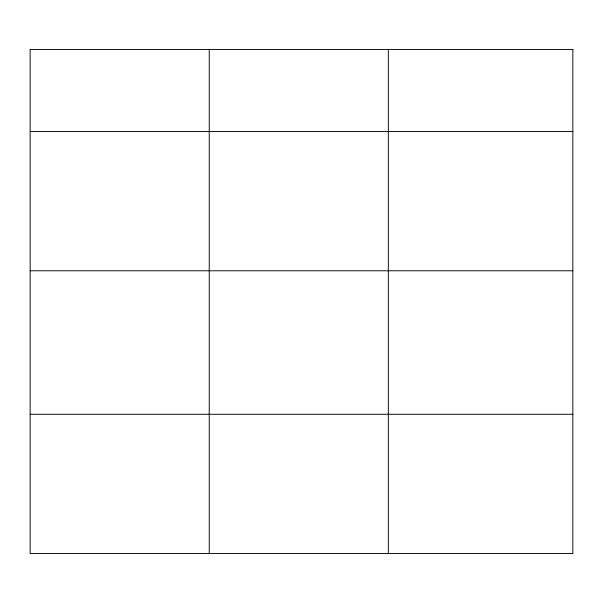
<?xml version="1.0" encoding="UTF-8"?>
<svg xmlns="http://www.w3.org/2000/svg" width="603" height="603" viewBox="0 0 603 603"><rect width="100%" height="100%" fill="white"/><g stroke="black" fill="none" stroke-linecap="round" stroke-linejoin="round"><path stroke-width="0.9" d="M30.15 131.499L572.85 131.499M30.15 270.777L572.85 270.777M30.15 414.276L572.85 414.276M388.332 49.446L388.332 553.554M209.241 49.446L209.241 553.554M572.85 49.446L30.15 49.446L30.15 553.554L572.85 553.554L572.85 49.446"/></g></svg>
